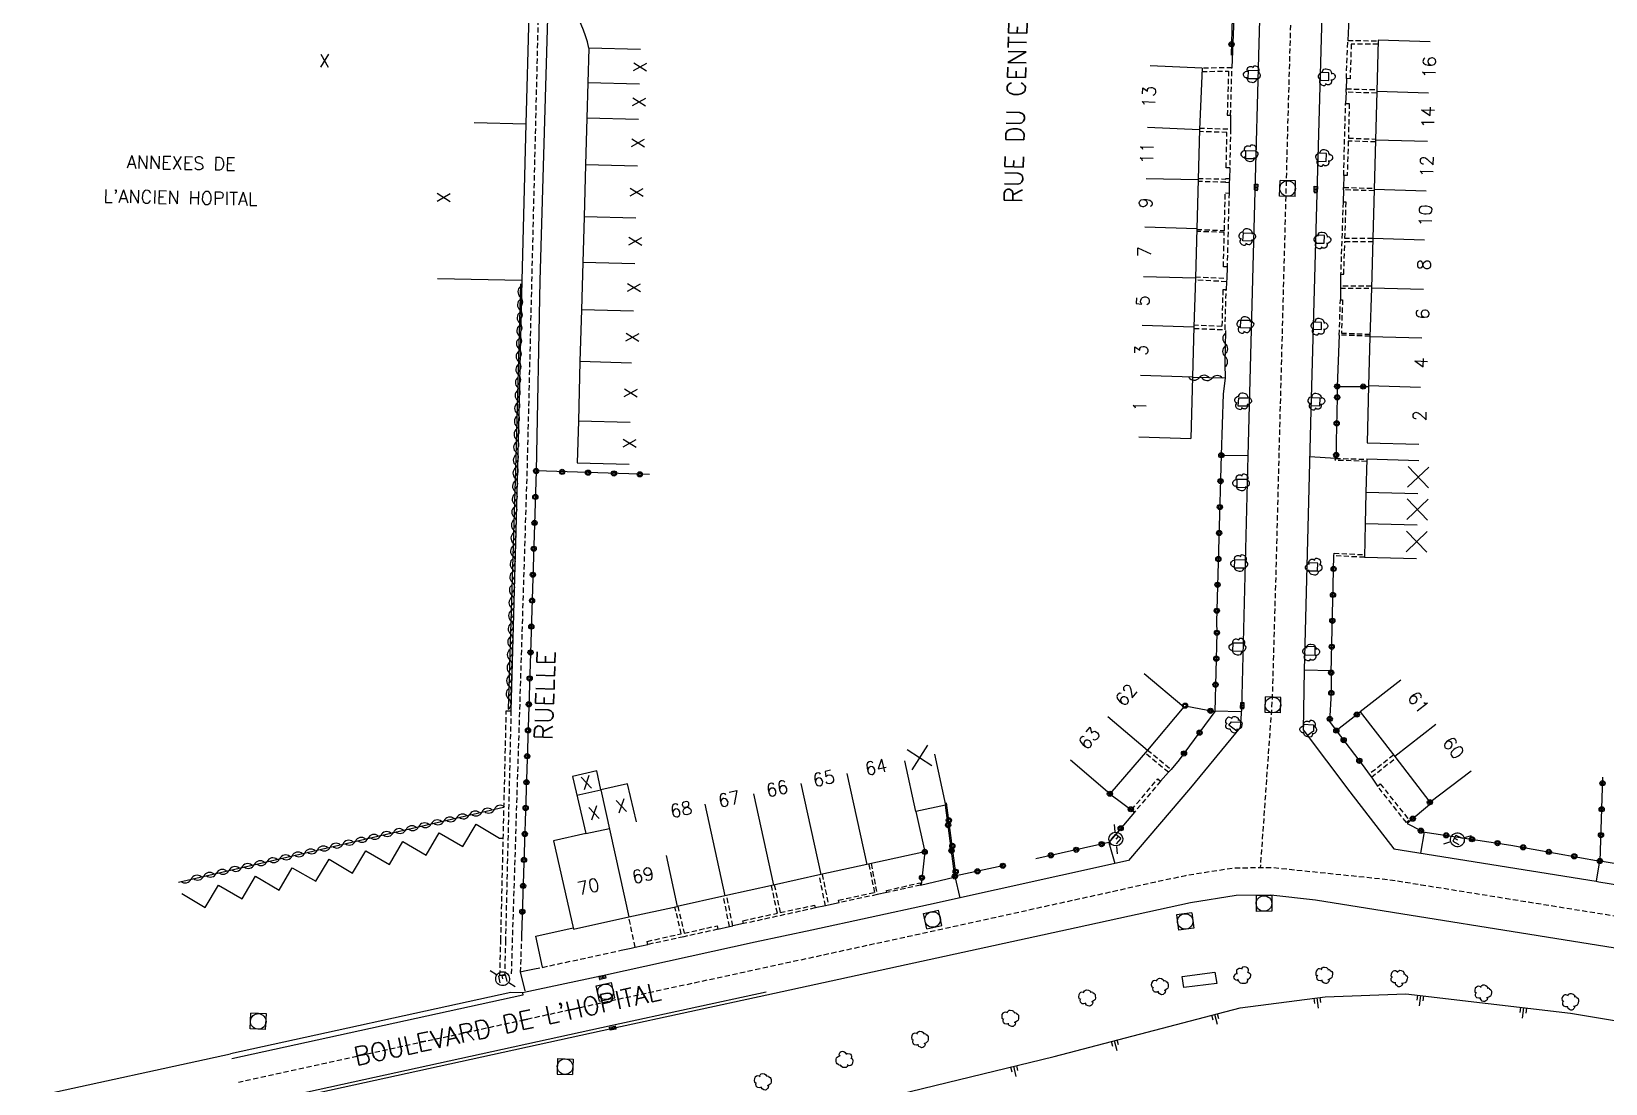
# Model space of a CAD drawing. Header units: millimetres. Extents: x 107999 to 109001, y 146999 to 148001.
# Drawn here: x 108230.9 to 108382.6, y 147190.3 to 147291.7 of the extents above; entities that cross this region are included whole.
import ezdxf
from ezdxf.enums import TextEntityAlignment as Align

# ---------------------------------------------------------------- set-up
doc = ezdxf.new("R2010")
doc.units = ezdxf.units.MM
doc.linetypes.add('DASHED', pattern=[0.75, 0.5, -0.25])
doc.layers.get('0').update_dxf_attribs({"linetype": 'CONTINUOUS'})
for name, color, linetype in [('W0001', 6, 'DASHED'), ('W0008', 7, 'CONTINUOUS'), ('W0100', 7, 'CONTINUOUS'), ('W0112', 1, 'DASHED'), ('W0211', 2, 'CONTINUOUS'), ('W0300', 7, 'CONTINUOUS'), ('W0310', 3, 'CONTINUOUS'), ('W0322', 7, 'CONTINUOUS'), ('W0334', 7, 'CONTINUOUS'), ('W0400', 7, 'CONTINUOUS'), ('W0420', 7, 'CONTINUOUS'), ('W0471', 7, 'CONTINUOUS'), ('W0984', 7, 'CONTINUOUS'), ('W0989', 7, 'CONTINUOUS'), ('W0991', 7, 'CONTINUOUS'), ('W1102', 7, 'CONTINUOUS')]:
    doc.layers.add(name, color=color, linetype=linetype)
doc.styles.get("Standard").update_dxf_attribs({"font": 'romans.shx', "width": 0.85})

# ---------------------------------------------------------------- blocks, each defined once
blk = doc.blocks.new('t310o')
at = {"color": 0, "linetype": 'Continuous'}
for centre, start, end in [((-0.5, 0.38), 216.8699, 323.1304), ((0.5, -0.37), 36.8699, 143.1303)]:
    blk.add_arc(centre, 0.625, start, end, dxfattribs=at)
blk = doc.blocks.new('t322o')
at = {"color": 0, "linetype": 'Continuous'}
for radius in [0.25, 0.15]:
    blk.add_circle((0, 0), radius, dxfattribs=at)
blk = doc.blocks.new('t991o')
at = {"color": 0, "linetype": 'Continuous'}
for p, q in [((-1, 1), (1, -1)), ((-1, -1), (1, 1))]:
    blk.add_line(p, q, dxfattribs=at)
blk = doc.blocks.new('t211o')
at = {"color": 0, "linetype": 'Continuous'}
for p, q in [((-0.29, 0.5), (-0.29, 0)), ((0, 1), (0, 0)), ((0.29, 0.5), (0.29, 0))]:
    blk.add_line(p, q, dxfattribs=at)
blk = doc.blocks.new('T300')
for p, q in [((-0.8, 0.51), (-0.86, 0.34)), ((-0.86, 0.34), (-0.86, 0.17)), ((-0.86, 0.17), (-0.74, 0.06)), ((-0.69, 0.63), (-0.8, 0.51)), ((-0.8, -0.06), (-0.74, 0.06)), ((-0.74, 0.06), (-0.69, 0.11)), ((-0.57, 0.69), (-0.69, 0.63)), ((-0.46, 0.69), (-0.57, 0.69)), ((-0.29, 0.63), (-0.46, 0.69)), ((-0.29, 0.63), (-0.17, 0.74)), ((-0.23, 0.57), (-0.29, 0.63)), ((-0.17, 0.74), (-0.06, 0.8)), ((-0.06, 0.8), (0.06, 0.8)), ((0.06, 0.8), (0.23, 0.74)), ((0.23, 0.74), (0.34, 0.63)), ((0.34, 0.63), (0.4, 0.51)), ((0.46, 0.46), (0.34, 0.46)), ((0.4, 0.51), (0.4, 0.46)), ((0.57, 0.4), (0.46, 0.46)), ((0.57, 0.4), (0.69, 0.29)), ((0.69, 0.29), (0.74, 0.17)), ((0.74, 0.06), (0.69, -0.17)), ((0.74, 0.17), (0.74, 0.06)), ((-0.8, -0.17), (-0.8, -0.06)), ((-0.8, -0.23), (-0.8, -0.17)), ((-0.74, -0.34), (-0.8, -0.23)), ((-0.69, -0.4), (-0.74, -0.34)), ((-0.51, -0.46), (-0.69, -0.4)), ((-0.4, -0.46), (-0.51, -0.46)), ((-0.4, -0.46), (-0.34, -0.46)), ((-0.34, -0.46), (-0.34, -0.4)), ((-0.34, -0.51), (-0.34, -0.46)), ((-0.29, -0.63), (-0.34, -0.51)), ((-0.17, -0.74), (-0.29, -0.63)), ((-0.06, -0.8), (-0.17, -0.74)), ((0.06, -0.8), (-0.06, -0.8)), ((0.17, -0.74), (0.06, -0.8)), ((0.23, -0.69), (0.17, -0.74)), ((0.29, -0.46), (0.23, -0.46)), ((0.29, -0.63), (0.23, -0.69)), ((0.46, -0.4), (0.29, -0.46)), ((0.34, -0.51), (0.29, -0.63)), ((0.34, -0.51), (0.34, -0.46)), ((0.57, -0.34), (0.46, -0.4)), ((0.63, -0.29), (0.57, -0.34)), ((0.69, -0.17), (0.63, -0.29))]:
    blk.add_line(p, q)
blk = doc.blocks.new('T400')
for p, q in [((-0.15, 0.3), (0.15, 0.3)), ((-0.15, -0.25), (-0.15, 0.3)), ((-0.15, 0.15), (0.15, 0.15)), ((-0.15, 0), (0.15, 0)), ((0.15, 0.3), (0.15, -0.25)), ((-0.15, -0.15), (0.15, -0.15)), ((-0.15, -0.25), (-0.15, -0.3)), ((-0.15, -0.3), (0.15, -0.3)), ((0.15, -0.3), (0.15, -0.25))]:
    blk.add_line(p, q)
blk = doc.blocks.new('T420')
for p, q in [((0.75, 0.75), (-0.75, 0.75)), ((-0.75, 0.75), (-0.75, -0.75)), ((0.75, 0.75), (0.75, -0.75)), ((0.75, -0.75), (-0.75, -0.75))]:
    blk.add_line(p, q)
blk.add_ellipse((0, 0), major_axis=(-0.53, 0.53), ratio=1, start_param=3.926991, end_param=10.210176)
blk = doc.blocks.new('T471')
for p, q in [((-0.333334, 0.333334), (-0.333334, -0.333334)), ((-0.333334, 0.333334), (0.333334, 0.333334)), ((-0.333334, 0), (0, 0)), ((0.500001, 0.500001), (1.000002, 1.000002)), ((-0.500001, -0.500001), (-1.000002, -1.000002)), ((-0.333334, -0.333334), (0.333334, -0.333334))]:
    blk.add_line(p, q)
blk.add_ellipse((0, 0), major_axis=(0.471405, 0.471405), ratio=1, start_param=5.4977871438, end_param=11.780972451)
blk = doc.blocks.new('HAIE')
at = {"layer": 'W0310', "linetype": 'Continuous'}
for centre, start, end in [((-0.5, 0.375), 216.8699, 323.1304), ((0.5, -0.375), 36.8699, 143.1303)]:
    blk.add_arc(centre, 0.625, start, end, dxfattribs=at)
blk = doc.blocks.new('CLOTURE')
at = {"layer": 'W0322', "linetype": 'Continuous'}
for radius in [0.25, 0.15]:
    blk.add_circle((0, 0), radius, dxfattribs=at)

msp = doc.modelspace()

# ---------------------------------------------------------------- linework, layer by layer
at = {"layer": 'W0001', "flags": 128}
for points in [[(108354.83, 147384.5), (108353.65, 147341.94), (108352.65, 147307.36), (108351.95, 147282.7), (108351.78, 147276.17), (108351.5, 147265.71), (108351.16, 147252.96), (108350.84, 147240.45), (108350.46, 147227.37), (108349.31, 147211.07)], [(108277.18, 147200.85), (108277.96, 147225.62), (108278.7, 147249.35), (108279.8, 147294.15)], [(108566.68, 147177), (108535.39, 147182.06), (108506.8, 147186.63), (108475.35, 147191.67), (108460.6, 147194.04), (108443.26, 147196.84), (108423.63, 147199.97), (108399.03, 147203.91), (108372.84, 147208.13), (108364.81, 147209.42), (108361.7, 147209.92), (108350.45, 147211.08), (108349.31, 147211.07), (108346.76, 147211.05), (108342.12, 147210.32), (108337.17, 147209.24), (108335.6, 147208.89), (108334.1, 147208.56), (108318.85, 147205.2), (108301.22, 147201.36), (108286.4, 147198.17), (108250.87, 147190.39)]]:
    msp.add_lwpolyline(points, dxfattribs=at)
at = {"layer": 'W0008'}
for points in [[(108356.67, 147343.44), (108356.16, 147325.39), (108354.76, 147276.07), (108354.19, 147255.15), (108353.56, 147230.13), (108353.55, 147230.14), (108353.44, 147224.38), (108357.94, 147218.41), (108362.18, 147212.9), (108381.68, 147209.78), (108381.92, 147209.73), (108402.86, 147206.36)], [(108350.54, 147342.03), (108350.15, 147325.59), (108349.13, 147289.33), (108348.8, 147276.28), (108348.12, 147250.77), (108347.5, 147226.37), (108347.37, 147224.6), (108342.58, 147218.79), (108336.61, 147211.79), (108317.36, 147207.52), (108306.11, 147205.06), (108300.66, 147203.91)], [(108301.78, 147198.85), (108331.58, 147205.34), (108342.6, 147207.75), (108346.98, 147208.44), (108350.32, 147208.46), (108354.63, 147208), (108383.49, 147203.36)], [(108300.66, 147203.91), (108285.93, 147200.66), (108278.23, 147199.03), (108277.1, 147199.06), (108250.12, 147193.17)], [(108251.43, 147187.85), (108286.95, 147195.63), (108301.78, 147198.85)], [(108230.93, 147188.97), (108250.12, 147193.17)]]:
    msp.add_lwpolyline(points, dxfattribs=at)
at = {"layer": 'W0100'}
for points in [[(108241.48, 147309.9), (108241.26, 147296.9), (108241.2, 147294.07), (108263.49, 147293.59), (108278.84, 147293.29), (108278.57, 147282.77), (108278.16, 147267.66), (108270.06, 147267.84)], [(108365.68, 147290.67), (108360.68, 147290.83), (108360.53, 147285.9), (108360.42, 147281.18), (108360.29, 147276.43), (108360.15, 147271.71), (108360.03, 147266.95), (108359.88, 147262.26), (108359.74, 147257.51), (108359.6, 147252.04), (108364.6, 147251.91)], [(108289.62, 147289.93), (108284.62, 147290.07), (108284.52, 147286.73), (108284.43, 147283.32), (108284.31, 147278.82), (108284.17, 147273.82), (108284.05, 147269.4), (108283.92, 147264.84), (108283.75, 147259.88), (108283.62, 147254.11), (108283.5, 147250.1), (108288.5, 147249.98)], [(108343.71, 147288.13), (108338.71, 147288.35)], [(108343.71, 147288.13), (108343.45, 147282.22), (108343.33, 147277.39), (108343.07, 147267.93), (108342.93, 147263.21), (108342.79, 147258.39), (108342.61, 147252.45)], [(108337.62, 147252.6), (108342.61, 147252.45)], [(108364.58, 147250.31), (108359.58, 147250.45), (108359.49, 147247.25), (108359.43, 147244.21), (108359.36, 147241), (108364.36, 147240.9)], [(108338.13, 147229.81), (108341.95, 147226.59), (108338.44, 147222.43), (108334.83, 147218.21), (108331.03, 147221.46)], [(108362.87, 147229.17), (108358.93, 147226.1), (108362.28, 147221.81), (108365.66, 147217.4), (108369.63, 147220.44)], [(108317.93, 147222.02), (108318.99, 147217.13), (108316.14, 147216.51), (108316.99, 147212.61), (108311.4, 147211.39), (108306.98, 147210.42), (108302.41, 147209.42), (108297.74, 147208.39), (108293.14, 147207.36)], [(108289.21, 147215.5), (108288.37, 147219.16), (108285.8, 147218.59), (108285.4, 147220.41), (108283.07, 147219.88), (108284.33, 147214.38), (108281.23, 147213.67), (108283.15, 147205.17), (108288.48, 147206.35), (108293.14, 147207.36)]]:
    msp.add_lwpolyline(points, dxfattribs=at)
at = {"layer": 'W0112'}
for points in [[(108360.67, 147290.43), (108358.08, 147290.45), (108357.96, 147287.12), (108357.61, 147287.13), (108357.75, 147290.8), (108360.68, 147290.77)], [(108343.69, 147287.81), (108346.26, 147287.85), (108346.13, 147283.61), (108346.45, 147283.6), (108346.59, 147288.18), (108343.71, 147288.13)], [(108360.52, 147285.73), (108357.58, 147285.81), (108357.59, 147286.14), (108360.53, 147286.07)], [(108360.42, 147281.02), (108357.79, 147281.11), (108357.69, 147277.78), (108357.35, 147277.79), (108357.54, 147284.73), (108357.89, 147284.72), (108357.8, 147281.39), (108360.43, 147281.3)], [(108343.45, 147282.36), (108346.46, 147282.27), (108346.37, 147278.53), (108346.03, 147278.54), (108346.11, 147281.94), (108343.44, 147282.02)], [(108343.33, 147277.51), (108346, 147277.45), (108346.01, 147277.51), (108346.34, 147277.49), (108346.32, 147277.09), (108345.98, 147277.11), (108345.99, 147277.14), (108343.32, 147277.21)], [(108343.2, 147272.59), (108345.86, 147272.49), (108345.95, 147276.11), (108346.31, 147276.1), (108346.12, 147268.99), (108345.77, 147269), (108345.85, 147272.3), (108343.19, 147272.4)], [(108360.28, 147276.32), (108357.33, 147276.41), (108357.34, 147276.64), (108360.29, 147276.56)], [(108360.15, 147271.72), (108357.47, 147271.73), (108357.59, 147275.21), (108357.29, 147275.22), (108357.06, 147268.28), (108357.36, 147268.29), (108357.46, 147271.43), (108360.14, 147271.42)], [(108343.07, 147268.02), (108346.08, 147267.88), (108346.06, 147267.56), (108343.06, 147267.71)], [(108342.93, 147263.06), (108345.92, 147262.93), (108346.03, 147266.76), (108345.71, 147266.77), (108345.62, 147263.25), (108342.94, 147263.37)], [(108360.03, 147267.14), (108357.03, 147267.14), (108357.03, 147266.92), (108360.03, 147266.92)], [(108359.88, 147262.3), (108356.93, 147262.42), (108357.04, 147265.82), (108357.24, 147265.82), (108357.13, 147262.61), (108359.89, 147262.49)], [(108359.58, 147250.24), (108356.54, 147250.35), (108356.55, 147250.53), (108359.58, 147250.45)], [(108359.36, 147241), (108356.41, 147241.14), (108356.42, 147241.39), (108359.37, 147241.25)], [(108338.44, 147222.43), (108340.72, 147220.56), (108340.49, 147220.28), (108338.2, 147222.15)], [(108362.17, 147221.95), (108359.81, 147220.09), (108360.02, 147219.81), (108362.38, 147221.68)], [(108307.11, 147210.45), (108307.72, 147207.47), (108307.43, 147207.42), (108306.82, 147210.38)], [(108311.82, 147211.48), (108312.4, 147208.5), (108308.74, 147207.71), (108308.69, 147207.95), (108312.17, 147208.71), (108311.63, 147211.45)], [(108302.5, 147209.44), (108303.07, 147206.76), (108306.38, 147207.48), (108306.45, 147207.21), (108299.54, 147205.7), (108299.48, 147205.98), (108302.79, 147206.7), (108302.22, 147209.37)], [(108290.31, 147203.69), (108290.25, 147203.99), (108293.53, 147204.72), (108292.92, 147207.32)], [(108293.2, 147207.38), (108293.81, 147204.78), (108296.98, 147205.49), (108297.06, 147205.16), (108293.77, 147204.43)], [(108298.17, 147205.42), (108297.59, 147208.35)], [(108298.17, 147205.42), (108298.5, 147205.48), (108297.91, 147208.43)], [(108288.7, 147203.34), (108289.09, 147203.43), (108288.48, 147206.35)], [(108278.15, 147204.51), (108278.02, 147201.04), (108278.43, 147201.14)], [(108293.77, 147204.43), (108290.31, 147203.69)], [(108279.41, 147201.33), (108287.74, 147203.13)]]:
    msp.add_lwpolyline(points, dxfattribs=at)
for points in [[(108276.68, 147226.22), (108277.13, 147226.21), (108276.6, 147204.09), (108276.51, 147200.69), (108276.06, 147200.7), (108276.15, 147204.1)], [(108336.92, 147216.68), (108339.44, 147219.65), (108339.71, 147219.42), (108337.2, 147216.45)], [(108363.4, 147215.44), (108360.6, 147218.96), (108360.87, 147219.17), (108363.67, 147215.65)], [(108316.59, 147209.42), (108313.35, 147208.69), (108313.3, 147208.89), (108316.54, 147209.63)]]:
    msp.add_lwpolyline(points, close=True, dxfattribs=at)
at = {"layer": 'W0211'}
msp.add_lwpolyline([(108304.39, 147187.03), (108306.48, 147187.32), (108329.46, 147192.9), (108347.38, 147197.6), (108355.58, 147198.65), (108363.33, 147198.95), (108379.2, 147197.07), (108394.99, 147194.45), (108436.12, 147188.12), (108447.62, 147186.51), (108466.53, 147183.35), (108486.59, 147180.26), (108502.05, 147178.21), (108517.62, 147175.11), (108533.47, 147172.91), (108549.69, 147170.4), (108570.75, 147165.85), (108576.1, 147163.74), (108580.82, 147161.24), (108584.72, 147158.47), (108586.78, 147156.62), (108590.48, 147151.58), (108592.14, 147149.11), (108592.61, 147148.13)], dxfattribs=at)
at = {"layer": 'W0310'}
for points in [[(108278.06, 147267.35), (108277.58, 147249.49), (108276.87, 147226.37)], [(108345.96, 147262.84), (108345.9, 147259.63)], [(108345.93, 147258.25), (108342.78, 147258.33)], [(108245.09, 147209.71), (108276.41, 147216.93)]]:
    msp.add_lwpolyline(points, dxfattribs=at)
at = {"layer": 'W0322'}
for points in [[(108346.61, 147292.99), (108346.52, 147289.37)], [(108356.73, 147257.46), (108359.74, 147257.45)], [(108356.73, 147256.41), (108356.64, 147252.15)], [(108345.56, 147250.84), (108345.1, 147234.78)], [(108356.63, 147250.86), (108356.63, 147250.53)], [(108290.46, 147248.97), (108279.55, 147249.32), (108278.81, 147225.59), (108278.15, 147204.51)], [(108356.14, 147229.88), (108356.41, 147241.14)], [(108345.14, 147233.73), (108344.94, 147226.14), (108341.51, 147221.48)], [(108356.16, 147227.93), (108356, 147225.18), (108356.64, 147224.31), (108359.24, 147220.89)], [(108342.07, 147226.7), (108344.93, 147226.13)], [(108356.64, 147224.31), (108358.93, 147226.1)], [(108364.79, 147214.66), (108364.97, 147214.55), (108373.44, 147213.27), (108382.06, 147211.73), (108382.31, 147219.8)], [(108334.83, 147218.21), (108337.2, 147216.45), (108334.71, 147213.51), (108327.69, 147211.96)], [(108319.89, 147210.25), (108318.99, 147217.13)], [(108324.51, 147211.27), (108320.02, 147210.3), (108319.1, 147217.34)], [(108365.66, 147217.4), (108365.8, 147217.3), (108363.46, 147215.35)], [(108316.99, 147212.61), (108316.65, 147209.43)]]:
    msp.add_lwpolyline(points, dxfattribs=at)
at = {"layer": 'W0334'}
msp.add_lwpolyline([(108284.62, 147290.07, 0.225631), (108279.09, 147297.48), (108270.57, 147300.12)], format="xyb", dxfattribs=at)
for points in [[(108357.86, 147294.99), (108357.84, 147292.93), (108357.75, 147290.8)], [(108278.84, 147292.97), (108280.64, 147292.97), (108279.91, 147267.64), (108279.55, 147249.32)], [(108346.76, 147292.98), (108346.59, 147288.18)], [(108349.09, 147287.89), (108348.14, 147287.91), (108348.11, 147287.15), (108349.07, 147287.13)], [(108355.07, 147286.97), (108355.92, 147286.94), (108355.93, 147287.67), (108355.09, 147287.7)], [(108357.61, 147287.13), (108357.59, 147286.14)], [(108357.58, 147285.81), (108357.54, 147284.73)], [(108346.45, 147283.6), (108346.46, 147282.27)], [(108348.9, 147280.15), (108347.88, 147280.17), (108347.9, 147279.44), (108348.88, 147279.42)], [(108346.37, 147278.53), (108346.34, 147277.49)], [(108354.85, 147279.18), (108355.65, 147279.15), (108355.69, 147279.91), (108354.87, 147279.94)], [(108346.32, 147277.09), (108346.31, 147276.1)], [(108357.35, 147277.79), (108357.34, 147276.64)], [(108357.33, 147276.41), (108357.29, 147275.22)], [(108348.67, 147271.47), (108347.65, 147271.5), (108347.69, 147272.26), (108348.7, 147272.23)], [(108354.63, 147271.28), (108355.47, 147271.26), (108355.49, 147272.01), (108354.65, 147272.03)], [(108346.12, 147268.99), (108346.08, 147267.88)], [(108357.06, 147268.28), (108357.03, 147267.14)], [(108278.16, 147267.66), (108277.75, 147249.48), (108277.13, 147226.21)], [(108346.06, 147267.56), (108346.03, 147266.76)], [(108357.03, 147266.92), (108357.04, 147265.82)], [(108348.45, 147263.09), (108347.42, 147263.12), (108347.44, 147263.86), (108348.47, 147263.84)], [(108354.41, 147262.97), (108355.2, 147262.95), (108355.2, 147263.64), (108354.43, 147263.67)], [(108356.93, 147262.42), (108356.73, 147257.46), (108356.73, 147256.41)], [(108345.9, 147259.63), (108345.93, 147258.25), (108345.74, 147256.75), (108345.56, 147250.84), (108348.12, 147250.82)], [(108348.25, 147255.55), (108347.2, 147255.57), (108347.25, 147256.38), (108348.27, 147256.36)], [(108354.21, 147255.62), (108355.06, 147255.6), (108355.07, 147256.33), (108354.23, 147256.36)], [(108356.64, 147252.15), (108356.63, 147250.86)], [(108356.55, 147250.53), (108354.08, 147250.69)], [(108348.06, 147248.49), (108347.05, 147248.51), (108347.05, 147247.76), (108348.04, 147247.73)], [(108347.87, 147240.74), (108346.84, 147240.77), (108346.81, 147240), (108347.85, 147239.97)], [(108353.8, 147239.71), (108354.84, 147239.69), (108354.86, 147240.45), (108353.82, 147240.47)], [(108345.1, 147234.78), (108345.14, 147233.73)], [(108347.66, 147232.72), (108346.68, 147232.74), (108346.64, 147231.99), (108347.64, 147231.97)], [(108353.6, 147231.6), (108354.6, 147231.57), (108354.62, 147232.37), (108353.62, 147232.39)], [(108356.15, 147230.05), (108353.55, 147230.14)], [(108356.14, 147229.88), (108356.16, 147227.93)], [(108344.94, 147226.22), (108347.48, 147226.15)], [(108347.07, 147224.24), (108346.3, 147224.83), (108346.53, 147225.15), (108347.4, 147225.11)], [(108353.45, 147224.92), (108354.45, 147224.87), (108354.45, 147224.25), (108353.85, 147223.84)], [(108341.51, 147221.48), (108340.72, 147220.56)], [(108340.49, 147220.28), (108339.71, 147219.42)], [(108359.24, 147220.89), (108359.81, 147220.09)], [(108360.02, 147219.81), (108360.6, 147218.96)], [(108245.43, 147208.6), (108247.68, 147207.26), (108248.94, 147209.4), (108251.23, 147208.1), (108252.52, 147210.27), (108254.78, 147208.94), (108256.04, 147211.07), (108258.33, 147209.78), (108259.6, 147211.91), (108261.87, 147210.57), (108263.13, 147212.71), (108265.42, 147211.41), (108266.72, 147213.61), (108268.95, 147212.3), (108270.21, 147214.44), (108272.5, 147213.14), (108273.77, 147215.28), (108276.03, 147213.95), (108276.38, 147213.94)], [(108363.46, 147215.35), (108364.79, 147214.66)], [(108334.71, 147213.51), (108335.29, 147211.5)], [(108365.1, 147214.53), (108364.75, 147212.49)], [(108382.01, 147211.74), (108381.68, 147209.78)], [(108384.78, 147211.27), (108382.06, 147211.73)], [(108316.59, 147209.42), (108319.84, 147210.18)], [(108319.89, 147210.25), (108320.38, 147208.19)], [(108307.43, 147207.42), (108306.45, 147207.21)], [(108308.74, 147207.71), (108307.72, 147207.47)], [(108313.35, 147208.69), (108312.4, 147208.5)], [(108280.16, 147201.49), (108279.51, 147204.49), (108283.12, 147205.31)], [(108297.06, 147205.16), (108298.17, 147205.42)], [(108299.54, 147205.7), (108298.5, 147205.48)], [(108287.74, 147203.13), (108288.7, 147203.34)], [(108289.09, 147203.43), (108290.31, 147203.69)], [(108278.43, 147201.14), (108279.41, 147201.33)], [(108278.02, 147201.04), (108278.45, 147199.22)], [(108278.23, 147199.03), (108278.28, 147198.81), (108250.24, 147192.68)], [(108251.36, 147188.14), (108286.89, 147195.92), (108301.71, 147199.14)]]:
    msp.add_lwpolyline(points, dxfattribs=at)
msp.add_lwpolyline([(108341.78, 147200.6), (108344.94, 147201.01), (108345.12, 147199.94), (108341.96, 147199.53)], close=True, dxfattribs=at)
at = {"layer": 'W1102'}
for p, q in [((108289.52, 147286.59), (108284.52, 147286.73)), ((108365.53, 147285.74), (108360.53, 147285.9)), ((108289.43, 147283.18), (108284.43, 147283.32)), ((108338.45, 147282.44), (108343.45, 147282.22)), ((108365.42, 147281.07), (108360.42, 147281.18)), ((108289.31, 147278.68), (108284.31, 147278.82)), ((108338.33, 147277.51), (108343.33, 147277.39)), ((108365.29, 147276.29), (108360.29, 147276.43)), ((108289.17, 147273.68), (108284.17, 147273.82)), ((108343.2, 147272.66), (108338.2, 147272.8)), ((108365.15, 147271.57), (108360.15, 147271.71)), ((108289.05, 147269.27), (108284.05, 147269.4)), ((108338.07, 147268.07), (108343.07, 147267.93)), ((108365.03, 147266.82), (108360.03, 147266.95)), ((108288.92, 147264.71), (108283.92, 147264.84)), ((108337.93, 147263.36), (108342.93, 147263.21)), ((108364.88, 147262.11), (108359.88, 147262.26)), ((108288.75, 147259.71), (108283.75, 147259.88)), ((108337.79, 147258.54), (108342.79, 147258.39)), ((108364.74, 147257.36), (108359.74, 147257.51)), ((108288.61, 147254), (108283.62, 147254.11)), ((108364.49, 147247.11), (108359.49, 147247.25)), ((108364.43, 147244.1), (108359.43, 147244.21)), ((108334.62, 147225.66), (108338.44, 147222.43)), ((108366.22, 147224.89), (108362.28, 147221.81)), ((108316.14, 147216.51), (108315.08, 147221.4)), ((108309.49, 147220.18), (108311.4, 147211.39)), ((108300.48, 147218.22), (108302.41, 147209.42)), ((108305.04, 147219.21), (108306.98, 147210.42)), ((108295.8, 147217.21), (108297.74, 147208.39))]:
    msp.add_line(p, q, dxfattribs=at)
for points in [[(108273.57, 147282.9), (108278.57, 147282.77)], [(108283.48, 147218.09), (108285.8, 147218.59)], [(108285.8, 147218.59), (108288.48, 147206.35)], [(108284.33, 147214.38), (108286.61, 147214.88)], [(108292.07, 147212.25), (108293.14, 147207.36)]]:
    msp.add_lwpolyline(points, dxfattribs=at)

# ---------------------------------------------------------------- block references
at = {"layer": 'W0211'}
for p, rotation in [((108354.79, 147198.55), 187.307591711791), ((108364.77, 147198.78), 173.255006280391), ((108344.93, 147196.95), 194.7015334619039), ((108374.7, 147197.6), 173.255006280391), ((108335.26, 147194.42), 194.7015334619039), ((108325.57, 147191.95), 193.644126278976)]:
    msp.add_blockref('t211o', p, dxfattribs=dict(at, rotation=rotation))
at = {"layer": 'W0300'}
for p, rotation in [((108348.5, 147287.48), 267.3682595532249), ((108355.73, 147287.33), 89.38765406280191), ((108348.27, 147279.86), 271.534762935903), ((108355.48, 147279.54), 87.0745288620299), ((108348.07, 147271.93), 87.54961474684342), ((108355.31, 147271.6), 88.64459042728619), ((108347.88, 147263.45), 87.99589285132211), ((108355.02, 147263.29), 89.95072744847691), ((108347.66, 147256.1), 86.749256388647), ((108354.73, 147256.07), 89.0875252579224), ((108347.46, 147248.15), 270.030323246785), ((108347.28, 147240.37), 267.561762341231), ((108354.46, 147240.02), 270.328424528707), ((108347.11, 147232.32), 266.986811744915), ((108354.23, 147231.9), 88.74324265718798), ((108346.81, 147224.87), 357.906787774671), ((108353.94, 147224.41), 268.911141333462), ((108347.58, 147200.64), 279.561900681166), ((108355.55, 147200.72), 7.307591711791), ((108362.74, 147200.41), 353.881490985165), ((108339.73, 147199.64), 12.2990551237175), ((108370.85, 147198.99), 2.22604647239426), ((108332.72, 147198.53), 13.6441262789763), ((108379.25, 147198.17), 2.22604647239426), ((108325.31, 147196.57), 10.1062077585127), ((108316.61, 147194.54), 10.1062077585127), ((108309.18, 147192.62), 192.304082335146), ((108301.48, 147190.45), 12.98770679249181)]:
    msp.add_blockref('T300', p, dxfattribs=dict(at, rotation=rotation))
at = {"layer": 'W0310'}
for name, p, rotation in [('HAIE', (108278.03, 147266.1), 268.4533793945556), ('HAIE', (108277.99, 147264.85), 268.4533793945556), ('HAIE', (108277.93, 147262.35), 268.4533793945556), ('HAIE', (108277.96, 147263.6), 268.4533793945556), ('HAIE', (108277.89, 147261.1), 268.4533793945556), ('t310o', (108345.94, 147261.59), 269.0119321585899), ('HAIE', (108277.86, 147259.86), 268.4533793945556), ('t310o', (108345.92, 147260.34), 269.0119321585899), ('HAIE', (108277.83, 147258.61), 268.4533793945556), ('HAIE', (108277.79, 147257.36), 268.4533793945556), ('t310o', (108343.43, 147258.31), 178.624865878284), ('t310o', (108344.68, 147258.28), 178.624865878284), ('HAIE', (108277.72, 147254.86), 268.4533793945556), ('HAIE', (108277.76, 147256.11), 268.4533793945556), ('HAIE', (108277.69, 147253.61), 268.4533793945556), ('HAIE', (108277.66, 147252.36), 268.4533793945556), ('HAIE', (108277.62, 147251.11), 268.4533793945556), ('HAIE', (108277.59, 147249.86), 268.4533793945556), ('HAIE', (108277.51, 147247.36), 268.2378574566233), ('HAIE', (108277.55, 147248.61), 268.2378574566233), ('HAIE', (108277.48, 147246.11), 268.2378574566233), ('HAIE', (108277.44, 147244.86), 268.2378574566233), ('HAIE', (108277.4, 147243.61), 268.2378574566233), ('HAIE', (108277.36, 147242.36), 268.2378574566233), ('HAIE', (108277.28, 147239.86), 268.2378574566233), ('HAIE', (108277.32, 147241.11), 268.2378574566233), ('HAIE', (108277.25, 147238.61), 268.2378574566233), ('HAIE', (108277.21, 147237.36), 268.2378574566233), ('HAIE', (108277.17, 147236.12), 268.2378574566233), ('HAIE', (108277.09, 147233.62), 268.2378574566233), ('HAIE', (108277.13, 147234.87), 268.2378574566233), ('HAIE', (108277.05, 147232.37), 268.2378574566233), ('HAIE', (108277.01, 147231.12), 268.2378574566233), ('HAIE', (108276.98, 147229.87), 268.2378574566233), ('HAIE', (108276.94, 147228.62), 268.2378574566233), ('HAIE', (108276.9, 147227.37), 268.2378574566233), ('HAIE', (108271.89, 147215.89), 12.98770679249181), ('HAIE', (108273.11, 147216.17), 12.98770679249181), ('HAIE', (108274.32, 147216.45), 12.98770679249181), ('HAIE', (108275.54, 147216.73), 12.98770679249181), ('HAIE', (108265.8, 147214.48), 12.98770679249181), ('HAIE', (108267.02, 147214.76), 12.98770679249181), ('HAIE', (108268.23, 147215.04), 12.98770679249181), ('HAIE', (108269.45, 147215.32), 12.98770679249181), ('HAIE', (108270.67, 147215.6), 12.98770679249181), ('HAIE', (108259.71, 147213.08), 12.98770679249181), ('HAIE', (108260.93, 147213.36), 12.98770679249181), ('HAIE', (108262.14, 147213.64), 12.98770679249181), ('HAIE', (108263.36, 147213.92), 12.98770679249181), ('HAIE', (108264.58, 147214.2), 12.98770679249181), ('HAIE', (108252.4, 147211.39), 12.98770679249181), ('HAIE', (108253.62, 147211.67), 12.98770679249181), ('HAIE', (108254.84, 147211.95), 12.98770679249181), ('HAIE', (108256.05, 147212.23), 12.98770679249181), ('HAIE', (108257.27, 147212.51), 12.98770679249181), ('HAIE', (108258.49, 147212.8), 12.98770679249181), ('HAIE', (108246.31, 147209.99), 12.98770679249181), ('HAIE', (108247.53, 147210.27), 12.98770679249181), ('HAIE', (108248.75, 147210.55), 12.98770679249181), ('HAIE', (108249.96, 147210.83), 12.98770679249181), ('HAIE', (108251.18, 147211.11), 12.98770679249181)]:
    msp.add_blockref(name, p, dxfattribs=dict(at, rotation=rotation))
at = {"layer": 'W0322'}
for name, p, rotation in [('t322o', (108346.55, 147290.44), 268.529059116683), ('t322o', (108356.73, 147257.46), 359.8537023949099), ('t322o', (108359.23, 147257.45), 359.8537023949099), ('t322o', (108356.73, 147256.41), 268.812866783563), ('t322o', (108356.68, 147253.91), 268.812866783563), ('t322o', (108345.56, 147250.84), 268.360662678584), ('t322o', (108356.63, 147250.86), 270.119330517923), ('CLOTURE', (108279.55, 147249.32), 268.2146055316786), ('CLOTURE', (108282.05, 147249.23), 202.8870651488978), ('CLOTURE', (108284.55, 147249.15), 202.8870651488978), ('CLOTURE', (108287.05, 147249.08), 202.8870651488978), ('CLOTURE', (108289.55, 147249), 202.8870651488978), ('t322o', (108345.49, 147248.34), 268.360662678584), ('CLOTURE', (108279.48, 147246.82), 268.2146055316786), ('t322o', (108345.42, 147245.84), 268.360662678584), ('CLOTURE', (108279.4, 147244.32), 268.2146055316786), ('t322o', (108345.35, 147243.34), 268.360662678584), ('CLOTURE', (108279.32, 147241.82), 268.2146055316786), ('t322o', (108345.28, 147240.84), 268.360662678584), ('CLOTURE', (108279.24, 147239.32), 268.2146055316786), ('t322o', (108356.38, 147239.88), 88.6591953254172), ('t322o', (108345.2, 147238.35), 268.360662678584), ('t322o', (108356.32, 147237.38), 88.6591953254172), ('CLOTURE', (108279.16, 147236.83), 268.2146055316786), ('t322o', (108345.13, 147235.85), 268.360662678584), ('CLOTURE', (108279.09, 147234.33), 268.2146055316786), ('t322o', (108356.26, 147234.88), 88.6591953254172), ('t322o', (108345.14, 147233.73), 268.451251027321), ('CLOTURE', (108279.01, 147231.83), 268.2146055316786), ('t322o', (108356.2, 147232.38), 88.6591953254172), ('t322o', (108345.08, 147231.23), 268.451251027321), ('t322o', (108356.14, 147229.88), 88.6591953254172), ('CLOTURE', (108278.93, 147229.33), 268.2146055316786), ('t322o', (108345.01, 147228.73), 268.451251027321), ('CLOTURE', (108278.85, 147226.83), 268.2146055316786), ('t322o', (108342.07, 147226.7), 348.7532964713501), ('t322o', (108356.16, 147227.93), 266.726658952823), ('t322o', (108344.52, 147226.21), 348.7532964713501), ('t322o', (108356.01, 147225.43), 266.726658952823), ('t322o', (108358.61, 147225.85), 37.9765340776746), ('CLOTURE', (108278.77, 147224.33), 268.1857899680039), ('t322o', (108343.47, 147224.1), 233.019549586736), ('t322o', (108356.64, 147224.31), 37.9765340776746), ('t322o', (108341.97, 147222.1), 233.019549586736), ('t322o', (108357.35, 147223.38), 307.217409059849), ('CLOTURE', (108278.69, 147221.83), 268.1857899680039), ('t322o', (108358.86, 147221.39), 307.217409059849), ('CLOTURE', (108278.62, 147219.33), 268.1857899680039), ('t322o', (108382.29, 147219.23), 88.21680850611119), ('t322o', (108334.83, 147218.21), 323.370880299589), ('CLOTURE', (108278.54, 147216.84), 268.1857899680039), ('t322o', (108336.84, 147216.72), 323.370880299589), ('t322o', (108365.66, 147217.4), 325.580146784636), ('t322o', (108382.21, 147216.73), 88.21680850611119), ('t322o', (108319.24, 147215.2), 97.49964710291911), ('t322o', (108319.32, 147215.66), 97.43707284785302), ('t322o', (108335.87, 147214.89), 229.677885202604), ('t322o', (108364.01, 147215.82), 219.660998074785), ('t322o', (108364.79, 147214.66), 330.484539993606), ('CLOTURE', (108278.46, 147214.34), 268.1857899680039), ('t322o', (108319.65, 147213.18), 97.43707284785302), ('t322o', (108334.03, 147213.36), 192.467536957383), ('t322o', (108367.23, 147214.21), 351.390502830396), ('t322o', (108369.71, 147213.83), 351.390502830396), ('t322o', (108372.18, 147213.46), 351.390502830396), ('t322o', (108374.64, 147213.05), 349.889072408288), ('t322o', (108382.14, 147214.23), 88.21680850611119), ('CLOTURE', (108278.38, 147211.84), 268.1857899680039), ('t322o', (108316.99, 147212.61), 263.792403341356), ('t322o', (108319.57, 147212.73), 97.49964710291911), ('t322o', (108329.14, 147212.28), 192.467536957383), ('t322o', (108331.58, 147212.82), 192.467536957383), ('t322o', (108377.11, 147212.61), 349.889072408288), ('t322o', (108379.57, 147212.18), 349.889072408288), ('t322o', (108382.03, 147211.74), 349.889072408288), ('t322o', (108316.72, 147210.12), 263.792403341356), ('t322o', (108319.89, 147210.25), 97.49964710291911), ('t322o', (108319.97, 147210.7), 97.43707284785302), ('t322o', (108322.07, 147210.74), 192.258728594225), ('t322o', (108324.51, 147211.27), 192.258728594225), ('CLOTURE', (108278.3, 147209.34), 268.1857899680039), ('CLOTURE', (108278.22, 147206.84), 268.1857899680039)]:
    msp.add_blockref(name, p, dxfattribs=dict(at, rotation=rotation))
at = {"layer": 'W0400'}
for p, rotation in [((108348.91, 147276.66), 358.571205568746), ((108354.66, 147276.45), 358.3721020079921), ((108347.58, 147226.72), 358.543671207108), ((108285.93, 147200.52), 282.3040823351459), ((108286.95, 147195.63), 102.3500076763447)]:
    msp.add_blockref('T400', p, dxfattribs=dict(at, rotation=rotation))
at = {"layer": 'W0420'}
for p, rotation in [((108351.95, 147276.54), 268.571205568746), ((108350.54, 147226.77), 268.543671207108), ((108349.67, 147207.64), 0.434258676847556), ((108317.75, 147206.1), 192.493916215531), ((108342.08, 147205.91), 7.307591711791), ((108286.24, 147199.13), 192.4566490118387), ((108252.78, 147196.28), 267.3203445577502), ((108282.34, 147191.92), 88.19738640973877)]:
    msp.add_blockref('T420', p, dxfattribs=dict(at, rotation=rotation))
at = {"layer": 'W0471'}
for p, rotation in [((108335.4, 147213.85), 229.754823151268), ((108368.31, 147213.78), 332.385049980396), ((108276.32, 147200.39), 282.9137916532057)]:
    msp.add_blockref('T471', p, dxfattribs=dict(at, rotation=rotation))
at = {"layer": 'W0991'}
for p, rotation in [((108364.54, 147248.72), 358.3737428032006), ((108364.46, 147245.61), 358.8097661433703), ((108364.39, 147242.5), 358.8516262917041), ((108316.5, 147221.71), 282.2646460898534)]:
    msp.add_blockref('t991o', p, dxfattribs=dict(at, rotation=rotation))

# ---------------------------------------------------------------- texts
at = {"layer": 'W0984'}
for s, p in [('ANNEXES DE', (108245.35, 147279)), ("L'ANCIEN HOPITAL", (108245.28, 147275.67))]:
    msp.add_text(s, height=1.25, rotation=358.8112, dxfattribs=at).set_placement(p, align=Align.MIDDLE)
at = {"layer": 'W0989'}
for s, rotation, p in [('RUE DU CENTENAIRE', 88.4182, (108325.83, 147287.17)), ('RUELLE', 88.1858, (108280.38, 147227.69)), ("BOULEVARD DE L'HOPITAL", 12.1689, (108276.77, 147196.04))]:
    msp.add_text(s, height=1.75, rotation=rotation, dxfattribs=at).set_placement(p, align=Align.MIDDLE)
at = {"layer": 'W0991'}
for s, rotation, p in [('X', 358.8112, (108259.16, 147288.85)), ('X', 88.3967, (108289.57, 147288.26)), ('16', 88.2384, (108365.6, 147288.22)), ('13', 87.4495, (108338.58, 147285.37)), ('X', 88.3967, (108289.48, 147284.89)), ('14', 88.7214, (108365.47, 147283.41)), ('X', 88.3967, (108289.37, 147280.93)), ('11', 88.5928, (108338.39, 147279.95)), ('12', 88.3647, (108365.35, 147278.67)), ('X', 88.3967, (108270.64, 147275.69)), ('X', 88.3967, (108289.24, 147276.18)), ('9', 88.4309, (108338.27, 147275.15)), ('10', 88.3617, (108365.22, 147273.93)), ('X', 88.3967, (108289.11, 147271.47)), ('7', 88.4308, (108338.14, 147270.43)), ('8', 88.4929, (108365.09, 147269.19)), ('X', 88.3967, (108288.98, 147266.99)), ('5', 88.3178, (108338, 147265.72)), ('6', 88.2389, (108364.95, 147264.46)), ('X', 88.3967, (108288.83, 147262.21)), ('3', 88.2817, (108337.86, 147260.95)), ('4', 88.3236, (108364.81, 147259.74)), ('X', 88.3967, (108288.68, 147256.85)), ('1', 88.3361, (108337.7, 147255.57)), ('2', 88.4809, (108364.67, 147254.64)), ('X', 88.3967, (108288.56, 147251.99)), ('62', 49.8158, (108336.38, 147227.74)), ('61', 307.9908, (108364.56, 147227.02)), ('63', 49.4849, (108332.83, 147223.56)), ('60', 307.4272, (108367.93, 147222.65)), ('64', 12.2646, (108312.29, 147220.79)), ('X', 12.3686, (108284.4, 147219.28)), ('66', 12.2646, (108302.76, 147218.72)), ('65', 12.2646, (108307.26, 147219.7)), ('67', 12.2646, (108298.14, 147217.72)), ('X', 12.3686, (108285.13, 147216.36)), ('X', 12.3686, (108287.76, 147217.04)), ('68', 12.2646, (108293.51, 147216.71)), ('69', 12.3735, (108289.84, 147210.37)), ('70', 12.3735, (108284.58, 147209.27))]:
    msp.add_text(s, height=1.25, rotation=rotation, dxfattribs=at).set_placement(p, align=Align.MIDDLE)

doc.saveas('drawing.dxf')
